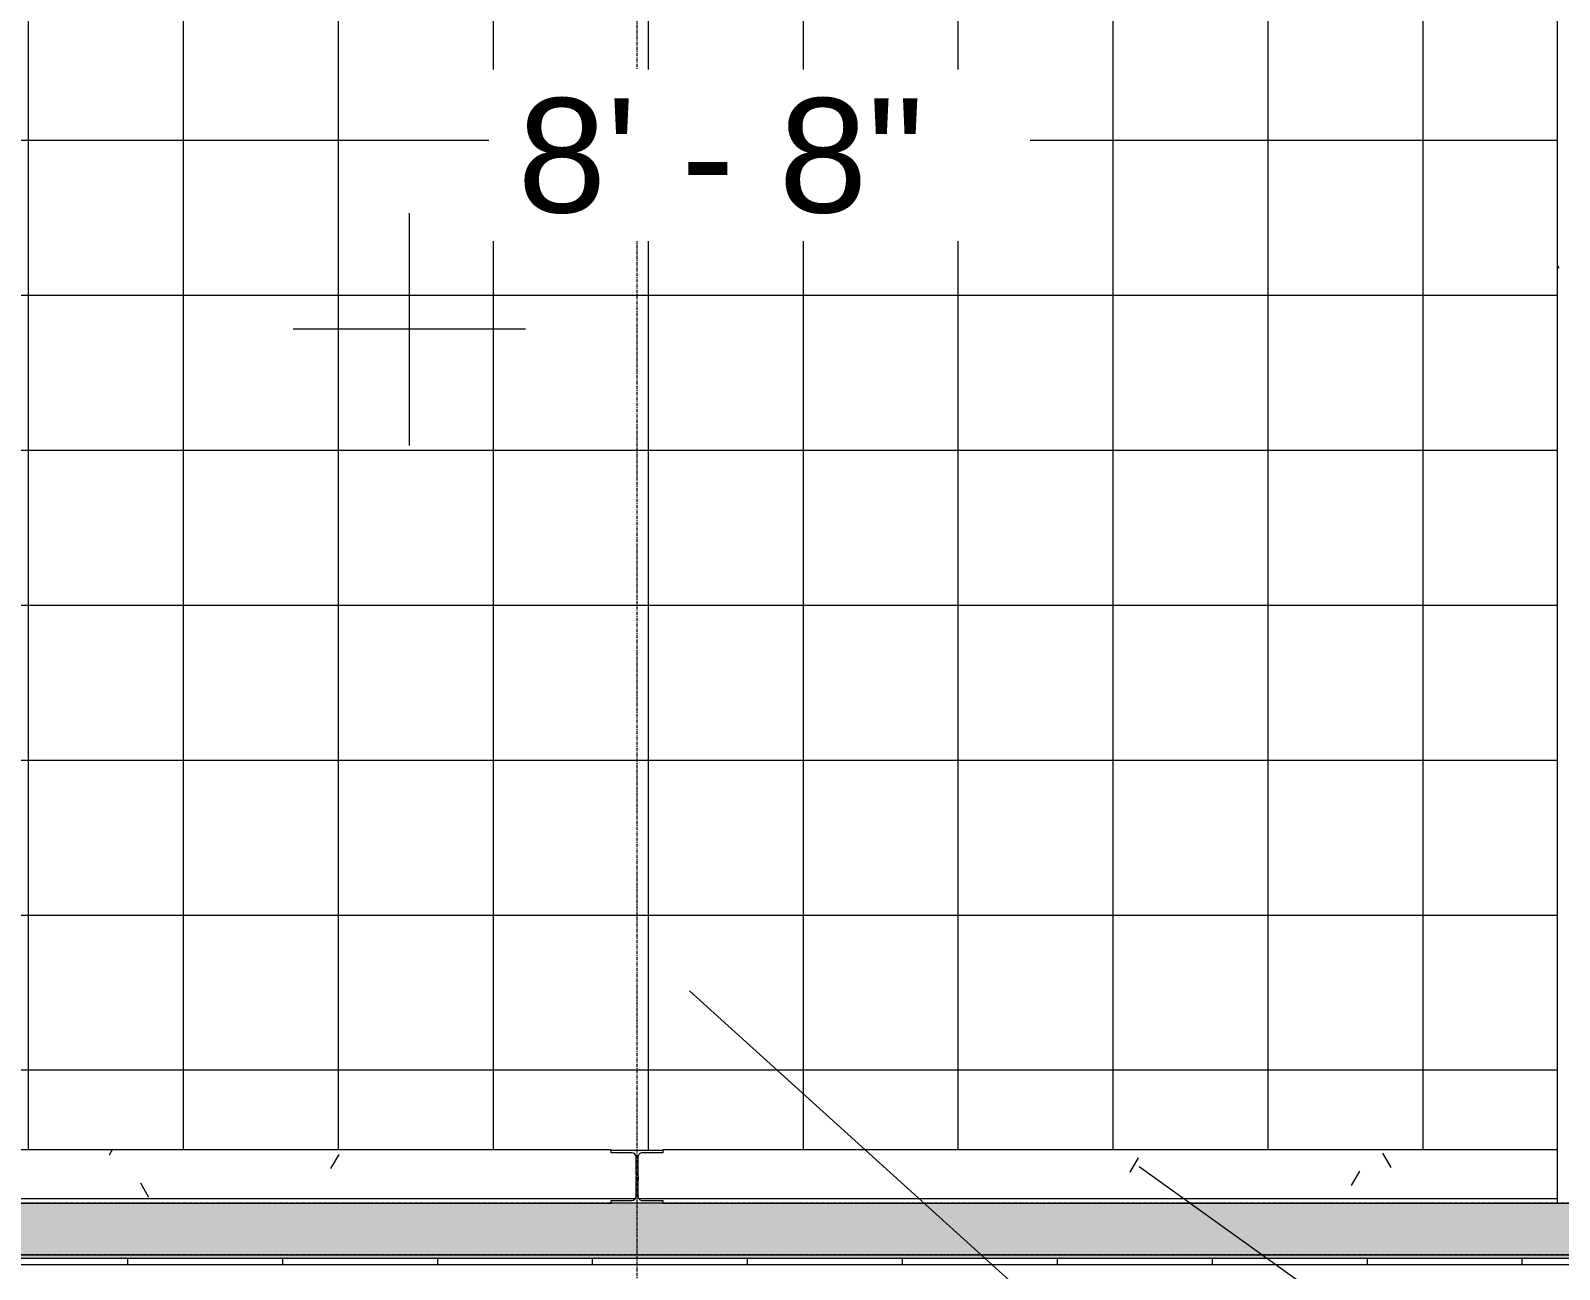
# Model space of a CAD drawing. Header units: inches. Extents: x 21035 to 27089, y -23277 to -20247.
# Drawn here: x 24729 to 24965.8, y -22797.6 to -22605.7 of the extents above; entities that cross this region are included whole.
import ezdxf

# ---------------------------------------------------------------- set-up
doc = ezdxf.new("R2010")
doc.units = ezdxf.units.IN
doc.header["$MEASUREMENT"] = 0
doc.linetypes.add('Grid Line 1_2_', pattern=[0.875, 0.5, -0.125, 0.125, -0.125])
for name, color, linetype, lineweight in [('A-ANNO-IDEN', 131, 'Continuous', 9), ('A-CLNG', 13, 'Continuous', 13), ('A-CLNG-PATT', 13, 'Continuous', 13), ('A-WALL', 113, 'Continuous', 13), ('A-WALL-PATT', 111, 'Continuous', 25), ('G-ANNO-DIMS', 111, 'Continuous', 9), ('I-WALL', 2, 'Continuous', 13), ('S-BEAM', 12, 'Continuous', 13), ('S-COLS', 52, 'Continuous', 13), ('S-GRID', 1, 'Continuous', 9)]:
    doc.layers.add(name, color=color, linetype=linetype, lineweight=lineweight)
doc.styles.add('Arial_1', font='arial.ttf', dxfattribs={"height": 17.703593})
pattern_1 = [(0, (0, 0), (61.44, 15.36), [2.534, -43.546, 2.534, -43.546, -245.76]), (0, (0, 0), (61.44, 15.36), [-92.16, 2.534, -89.626, 2.534, -43.546, -107.52]), (0, (0, 0), (61.44, 15.36), [-230.4, 2.534, -28.186, 2.534, -74.266]), (120, (23.04, 7.68), (-44.02215, 45.528601), [2.534, -43.546, 2.534, -43.546, -245.76]), (120, (23.04, 7.68), (-44.02215, 45.528601), [-92.16, 2.534, -89.626, 2.534, -43.546, -107.52]), (120, (23.04, 7.68), (-44.02215, 45.528601), [-230.4, 2.534, -28.186, 2.534, -74.266]), (240, (30.72, 38.4), (-17.41785, -60.888601), [2.534, -43.546, 2.534, -43.546, -245.76]), (240, (30.72, 38.4), (-17.41785, -60.888601), [-92.16, 2.534, -89.626, 2.534, -43.546, -107.52]), (240, (30.72, 38.4), (-17.41785, -60.888601), [-230.4, 2.534, -28.186, 2.534, -74.266])]

# ---------------------------------------------------------------- blocks, each defined once
blk = doc.blocks.new('W-Wide Flange-Column - B2_E-V5-RCP - First Floor')
at = {"layer": 'S-COLS', "lineweight": 9}
h = blk.add_hatch(dxfattribs=at)
h.set_pattern_fill('FP_4', color=8, style=0, pattern_type=2)
h.set_pattern_definition([(225, (24822.89, -22783.178), (19.00703, -19.00703), []), (225, (24822.89, -22811.978), (19.00703, -19.00703), [])])
h.paths.add_polyline_path([(4, 4.13), (-4, 4.13), (-4, 3.69), (-0.84, 3.69), (-0.35, 3.49), (-0.14, 3), (-0.07, 0.68), (0.1, 0.73), (0.14, 0.73), (0.14, 3), (0.35, 3.49), (0.84, 3.69), (4, 3.69)], flags=0)
h.paths.add_polyline_path([(-0.14, -0.14), (-0.14, -3), (-0.35, -3.49), (-0.84, -3.69), (-4, -3.69), (-4, -4.12), (4, -4.12), (4, -3.69), (0.84, -3.69), (0.35, -3.49), (0.14, -3), (0.1, -0.27), (-0.07, -0.21), (-0.12, -0.16)], flags=0)
at = {"layer": 'S-COLS', "color": 7}
for p, q in [((-4, 4.13), (4, 4.13)), ((-4, 3.69), (-4, 4.13)), ((-0.84, 3.69), (-4, 3.69)), ((-0.14, 0.59), (-0.14, 3)), ((0.14, 3), (0.14, 0.73)), ((4, 3.69), (0.84, 3.69)), ((4, 4.13), (4, 3.69)), ((-0.14, -3), (-0.14, -0.12)), ((0.14, -0.27), (0.14, -3)), ((-4, -4.12), (-4, -3.69)), ((-4, -3.69), (-0.84, -3.69)), ((4, -4.12), (-4, -4.12)), ((0.84, -3.69), (4, -3.69)), ((4, -3.69), (4, -4.12))]:
    blk.add_line(p, q, dxfattribs=at)
for centre, start, end in [((-0.84, 3), 360, 90), ((0.84, 3), 90, 180), ((-0.84, -3), 270, 0), ((0.84, -3), 180, 270)]:
    blk.add_arc(centre, 0.691, start, end, dxfattribs=at)
blk = doc.blocks.new('Round Bar - 1_-1264636-RCP - First Floor')
at = {"layer": 'S-BEAM', "color": 8, "lineweight": 9}
for start_param, end_param in [(0, 3.141593), (3.141593, 6.283185)]:
    blk.add_ellipse((24822.9, -22783.41), major_axis=(0, 0.5), ratio=0.440323, start_param=start_param, end_param=end_param, dxfattribs=at)
blk = doc.blocks.new('Spot Elevations - Spot Elevation - Crosshair-15354-RCP - First Floor')
at = {"layer": 'G-ANNO-DIMS'}
for p, q in [((0, 0.09375), (0, -0.09375)), ((0.09375, 0), (-0.09375, 0))]:
    blk.add_line(p, q, dxfattribs=at)

msp = doc.modelspace()

# ---------------------------------------------------------------- hatches: boundary and pattern name
at = {"layer": 'A-CLNG-PATT', "lineweight": 9}
h = msp.add_hatch(dxfattribs=at)
h.set_pattern_fill('FP_38', color=8, style=0, pattern_type=2)
h.set_pattern_definition([(270, (24800.64, -22574.678), (-24, -1e-15), []), (180, (24800.64, -22574.678), (3e-15, 24), [])])
h.paths.add_polyline_path([(24635.89023, -22779.05281), (24965.45273, -22779.05281), (24965.45273, -22370.30281), (24635.89023, -22370.30281), (24635.89023, -22762.77513)], flags=0)
h = msp.add_hatch(dxfattribs=at)
h.set_pattern_fill('FP_10', color=8, style=0, pattern_type=2)
h.set_pattern_definition(pattern_1)
h.paths.add_polyline_path([(24707.2096, -22786.55281), (24822.59036, -22786.55281), (24822.74569, -22786.17781), (24822.70849, -22783.91219), (24635.89023, -22783.91219), (24635.89023, -22786.55281), (24696.97975, -22786.55281)], flags=0)
h.paths.add_polyline_path([(24960.17538, -22786.55281), (24965.45273, -22786.55281), (24965.45273, -22779.05281), (24826.89023, -22779.05281), (24826.89023, -22779.4864), (24823.72616, -22779.4864), (24823.23726, -22779.68891), (24823.03476, -22780.17781), (24823.03476, -22786.17781), (24823.23726, -22786.55281), (24942.629, -22786.55281)], flags=0)
h.paths.add_polyline_path([(24739.77704, -22782.91219), (24822.74569, -22782.91219), (24822.74569, -22780.17781), (24822.54319, -22779.68891), (24822.05429, -22779.4864), (24818.89023, -22779.4864), (24818.89023, -22779.05281), (24635.89023, -22779.05281), (24635.89023, -22782.91219), (24732.0725, -22782.91219)], flags=0)
at = {"layer": 'A-WALL-PATT', "lineweight": 9}
h = msp.add_hatch(dxfattribs=at)
h.set_pattern_fill('FP_10', color=8, style=0, pattern_type=2)
h.set_pattern_definition(pattern_1)
h.paths.add_polyline_path([(24966.07773, -22787.30281), (24966.07773, -22370.17781), (24969.70273, -22370.17781), (24969.70273, -22369.55281), (24965.45273, -22369.55281), (24965.45273, -22787.30281)], flags=0)
h = msp.add_hatch(dxfattribs=at)
h.set_pattern_fill('FP_11', color=8, style=0, pattern_type=2)
h.set_pattern_definition([(161.57, (0.96, 0.96), (-7.6802237, -0.0009796), [0, -54.643, 6.067, 0]), (18.43, (-0.96, 0.96), (-7.6802237, 0.0009796), [0, -54.643, 6.067, 0]), (108.43, (0.96, 0.96), (3.8382953, -19.20136532), [18.211, -42.499]), (71.57, (-0.96, 0.96), (3.8382953, 19.20136532), [18.211, -42.499])])
h.paths.add_polyline_path([(24275.86675, -22795.30281), (25073.07773, -22795.30281), (25073.07773, -22787.30281), (24244.76523, -22787.30281), (24244.76523, -22795.30281), (24258.32038, -22795.30281)], flags=0)
h = msp.add_hatch(dxfattribs=at)
h.set_pattern_fill('FP_13', color=8, style=0, pattern_type=2)
h.set_pattern_definition([(0, (0, 0), (30.72, 7.68), [2.534, -20.506, 2.534, -20.506, -122.88]), (0, (0, 0), (30.72, 7.68), [-46.08, 2.534, -43.546, 2.534, -20.506, -53.76]), (0, (0, 0), (30.72, 7.68), [-115.2, 2.534, -12.826, 2.534, -35.866]), (120, (11.52, 3.84), (-22.0110751, 22.7643004), [2.534, -20.506, 2.534, -20.506, -122.88]), (120, (11.52, 3.84), (-22.0110751, 22.7643004), [-46.08, 2.534, -43.546, 2.534, -20.506, -53.76]), (120, (11.52, 3.84), (-22.0110751, 22.7643004), [-115.2, 2.534, -12.826, 2.534, -35.866]), (240, (15.36, 19.2), (-8.7089249, -30.4443004), [2.534, -20.506, 2.534, -20.506, -122.88]), (240, (15.36, 19.2), (-8.7089249, -30.4443004), [-46.08, 2.534, -43.546, 2.534, -20.506, -53.76]), (240, (15.36, 19.2), (-8.7089249, -30.4443004), [-115.2, 2.534, -12.826, 2.534, -35.866])])
h.paths.add_polyline_path([(24275.86675, -22795.80281), (25073.07773, -22795.80281), (25073.07773, -22795.30281), (24244.76523, -22795.30281), (24244.76523, -22795.80281), (24258.32038, -22795.80281)], flags=0)
h = msp.add_hatch(dxfattribs=at)
h.set_pattern_fill('FP_14', color=8, style=0, pattern_type=2)
h.set_pattern_definition([(0, (0, 0), (0, 24), []), (90, (0, 0), (-24, 1e-15), [])])
h.paths.add_polyline_path([(24244.76523, -22796.80281), (25073.07773, -22796.80281), (25073.07773, -22795.80281), (24244.76523, -22795.80281)], flags=0)

# ---------------------------------------------------------------- linework, layer by layer
at = {"layer": 'A-ANNO-IDEN', "color": 163}
for p, q in [((24831.02956, -22754.42623), (25066.85173, -22967.66427)), ((24900.6485, -22781.63324), (25068.55576, -22901.83137))]:
    msp.add_line(p, q, dxfattribs=at)
at = {"layer": 'A-CLNG', "color": 8, "lineweight": 9}
for p, q in [((24818.89023, -22779.05281), (24635.89023, -22779.05281)), ((24965.45273, -22779.05281), (24826.89023, -22779.05281))]:
    msp.add_line(p, q, dxfattribs=at)
at = {"layer": 'A-WALL', "color": 7}
for p, q in [((24537.39023, -22787.30281), (24818.89023, -22787.30281)), ((24635.89023, -22786.55281), (24822.59036, -22786.55281)), ((24823.19009, -22786.55281), (24965.45273, -22786.55281)), ((24826.89023, -22787.30281), (25073.07773, -22787.30281)), ((24965.45273, -22787.30281), (24965.45273, -22786.55281)), ((24244.76523, -22795.30281), (25073.07773, -22795.30281)), ((24244.01523, -22796.80281), (25073.82773, -22796.80281)), ((24244.76523, -22795.80281), (25073.07773, -22795.80281))]:
    msp.add_line(p, q, dxfattribs=at)
at = {"layer": 'I-WALL', "color": 7}
msp.add_line((24965.45273, -22786.55281), (24965.45273, -22369.55281), dxfattribs=at)
at = {"layer": 'S-GRID', "linetype": 'Grid Line 1_2_'}
for p, q in [((24822.89023, -23227.3711), (24822.89023, -20361.60083)), ((24822.89023, -23227.3711), (24822.89023, -20361.60083)), ((26557.32365, -22787.30281), (21678.63847, -22787.30281)), ((26557.32365, -22787.30281), (21678.63847, -22787.30281)), ((26557.32365, -22795.30281), (21678.63847, -22795.30281)), ((26557.32365, -22795.30281), (21678.63847, -22795.30281))]:
    msp.add_line(p, q, dxfattribs=at)

# ---------------------------------------------------------------- block references
at = {"layer": 'G-ANNO-DIMS', "xscale": 191.9999999999999, "yscale": 191.9999999999999, "zscale": 191.9999999999999}
msp.add_blockref('Spot Elevations - Spot Elevation - Crosshair-15354-RCP - First Floor', (24787.60725, -22651.95149), dxfattribs=at)
at = {"layer": 'S-BEAM', "color": 8, "lineweight": 9}
msp.add_blockref('Round Bar - 1_-1264636-RCP - First Floor', (0, 0), dxfattribs=at)
at = {"layer": 'S-COLS', "color": 8, "lineweight": 9, "rotation": 180}
msp.add_blockref('W-Wide Flange-Column - B2_E-V5-RCP - First Floor', (24822.89023, -22783.17781), dxfattribs=at)

# ---------------------------------------------------------------- next in the draw order: texts
at = {"layer": 'G-ANNO-DIMS', "insert": (24804.37725, -22616.15559), "char_height": 17.703593, "width": 74.952, "attachment_point": 1, "line_spacing_factor": 0.938532, "style": 'Arial_1', "bg_fill": 3, "box_fill_scale": 1.25, "bg_fill_color": 0, "bg_fill_transparency": 0}
msp.add_mtext('8\' - 8"', dxfattribs=at)

doc.saveas('drawing.dxf')
